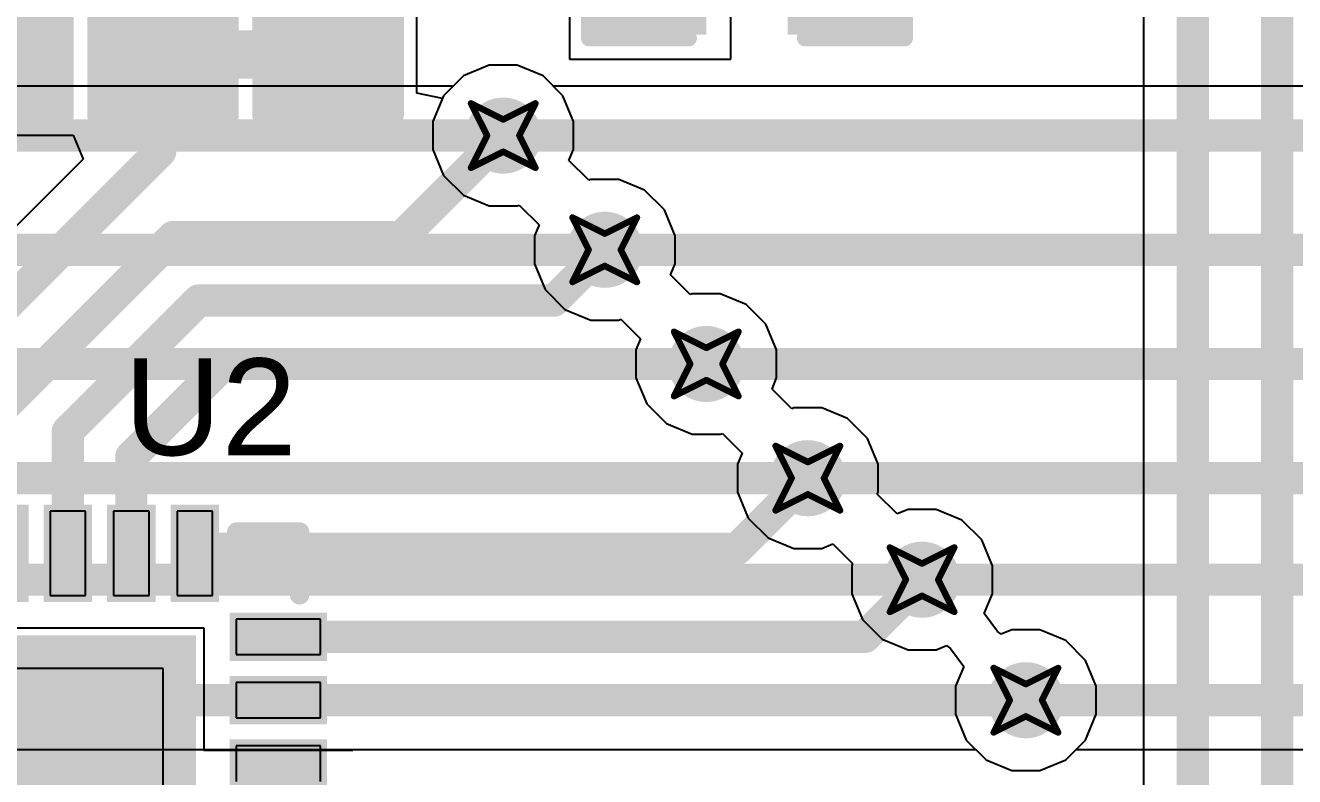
# Model space of a CAD drawing. Header units: inches. Extents: x -0.03 to 9.71, y 0.01 to 4.44.
# Drawn here: x 2.2014 to 2.5951, y 1.9153 to 2.1484 of the extents above; entities that cross this region are included whole.
import ezdxf

# ---------------------------------------------------------------- set-up
doc = ezdxf.new("R2010")
doc.units = ezdxf.units.IN
doc.header["$MEASUREMENT"] = 0
for name, color, linetype in [('Bottom Layer', 5, 'Continuous'), ('Drill Drawing', 1, 'Continuous'), ('Layer 1', 16, 'Continuous'), ('Layer 2', 76, 'Continuous'), ('Top Layer', 1, 'Continuous'), ('Top Overlay', 2, 'Continuous'), ('Top Paste', 8, 'Continuous'), ('Top Solder', 216, 'Continuous'), ('Via Holes', 16, 'Continuous')]:
    doc.layers.add(name, color=color, linetype=linetype)
doc.styles.add('Arial', font='', dxfattribs={"height": 0.2})
doc.styles.get('Arial').set_extended_font_data('Arial')

# ---------------------------------------------------------------- blocks, each defined once
blk = doc.blocks.new('40_LFCSP_WQ__6_6__5')
at = {"layer": 'Top Layer'}
for points in [[(0.08701, 0.08701), (0.08701, -0.08701), (-0.08701, -0.08701), (-0.08701, 0.08701)], [(0.12756, -0.0437), (0.12756, -0.05472), (0.10138, -0.05472), (0.10138, -0.0437)], [(0.12756, -0.06339), (0.12756, -0.07441), (0.10138, -0.07441), (0.10138, -0.06339)], [(0.12756, -0.08307), (0.12756, -0.09409), (0.10138, -0.09409), (0.10138, -0.08307)], [(0.05472, -0.10138), (0.05472, -0.12756), (0.0437, -0.12756), (0.0437, -0.10138)], [(0.07441, -0.10138), (0.07441, -0.12756), (0.06339, -0.12756), (0.06339, -0.10138)], [(0.09409, -0.10138), (0.09409, -0.12756), (0.08307, -0.12756), (0.08307, -0.10138)]]:
    blk.add_hatch(color=1, dxfattribs=at).paths.add_polyline_path(points)
at = {"layer": 'Top Solder'}
for points in [[(0.08901, 0.08901), (0.08901, -0.08901), (-0.08901, -0.08901), (-0.08901, 0.08901)], [(0.12956, -0.02202), (0.12956, -0.03704), (0.09938, -0.03704), (0.09938, -0.02202)], [(0.12956, -0.0417), (0.12956, -0.05672), (0.09938, -0.05672), (0.09938, -0.0417)], [(0.12956, -0.06139), (0.12956, -0.07641), (0.09938, -0.07641), (0.09938, -0.06139)], [(0.12956, -0.08107), (0.12956, -0.09609), (0.09938, -0.09609), (0.09938, -0.08107)], [(0.05672, -0.09938), (0.05672, -0.12956), (0.0417, -0.12956), (0.0417, -0.09938)], [(0.07641, -0.09938), (0.07641, -0.12956), (0.06139, -0.12956), (0.06139, -0.09938)], [(0.09609, -0.09938), (0.09609, -0.12956), (0.08107, -0.12956), (0.08107, -0.09938)]]:
    blk.add_hatch(color=216, dxfattribs=at).paths.add_polyline_path(points)
at = {"layer": 'Top Overlay', "const_width": 0.006}
for points in [[(0.12111, -0.10159), (0.12111, -0.12111)], [(0.10159, -0.12111), (0.12111, -0.12111)]]:
    blk.add_lwpolyline(points, dxfattribs=at)
at = {"layer": 'Top Overlay', "const_width": 0.003}
for points in [[(0.11961, -0.10159, 1), (0.12261, -0.10159, 1)], [(0.10009, -0.12111, 1), (0.10309, -0.12111, 1)], [(0.11961, -0.12111, 1), (0.12261, -0.12111, 1)], [(0.11961, -0.12111, 1), (0.12261, -0.12111, 1)]]:
    blk.add_lwpolyline(points, format="xyb", close=True, dxfattribs=at)
at = {"layer": 'Top Paste'}
for p, q in [((0.07874, -0.07874), (0.07874, 0.07874)), ((0.10138, -0.0437), (0.10138, -0.05472)), ((0.12756, -0.0437), (0.10138, -0.0437)), ((0.12756, -0.05472), (0.12756, -0.0437)), ((0.10138, -0.05472), (0.12756, -0.05472)), ((0.12756, -0.06339), (0.10138, -0.06339)), ((0.10138, -0.06339), (0.10138, -0.07441)), ((0.12756, -0.07441), (0.12756, -0.06339)), ((0.10138, -0.07441), (0.12756, -0.07441)), ((-0.07874, -0.07874), (0.07874, -0.07874)), ((0.12756, -0.08307), (0.10138, -0.08307)), ((0.10138, -0.08307), (0.10138, -0.09409)), ((0.12756, -0.09409), (0.12756, -0.08307)), ((0.10138, -0.09409), (0.12756, -0.09409)), ((0.05472, -0.10138), (0.0437, -0.10138)), ((0.05472, -0.12756), (0.05472, -0.10138)), ((0.07441, -0.10138), (0.06339, -0.10138)), ((0.06339, -0.10138), (0.06339, -0.12756)), ((0.07441, -0.12756), (0.07441, -0.10138)), ((0.08307, -0.10138), (0.08307, -0.12756)), ((0.09409, -0.10138), (0.08307, -0.10138)), ((0.09409, -0.12756), (0.09409, -0.10138)), ((0.0437, -0.12756), (0.05472, -0.12756)), ((0.06339, -0.12756), (0.07441, -0.12756)), ((0.08307, -0.12756), (0.09409, -0.12756))]:
    blk.add_line(p, q, dxfattribs=at)
blk = doc.blocks.new('C___0603_124')
at = {"layer": 'Top Layer'}
for points in [[(-0.015, 0.0175), (-0.015, -0.0175), (-0.045, -0.0175), (-0.045, 0.0175)], [(0.045, 0.0175), (0.045, -0.0175), (0.015, -0.0175), (0.015, 0.0175)]]:
    blk.add_hatch(color=1, dxfattribs=at).paths.add_polyline_path(points)
at = {"layer": 'Top Paste'}
for points in [[(-0.015, 0.0175), (-0.015, -0.0175), (-0.045, -0.0175), (-0.045, 0.0175)], [(0.045, 0.0175), (0.045, -0.0175), (0.015, -0.0175), (0.015, 0.0175)]]:
    blk.add_hatch(color=8, dxfattribs=at).paths.add_polyline_path(points)
at = {"layer": 'Top Solder'}
for points in [[(-0.01264, 0.01986), (-0.01264, -0.01986), (-0.04736, -0.01986), (-0.04736, 0.01986)], [(0.04736, 0.01986), (0.04736, -0.01986), (0.01264, -0.01986), (0.01264, 0.01986)]]:
    blk.add_hatch(color=216, dxfattribs=at).paths.add_polyline_path(points)
at = {"layer": 'Top Overlay', "const_width": 0.005}
for points in [[(-0.018, 0.021), (-0.049, 0.021)], [(-0.049, 0.021), (-0.049, -0.021)], [(0.049, 0.021), (0.018, 0.021)], [(0.049, 0.021), (0.049, -0.021)], [(-0.018, -0.021), (-0.049, -0.021)], [(0.049, -0.021), (0.018, -0.021)]]:
    blk.add_lwpolyline(points, dxfattribs=at)
at = {"layer": 'Top Overlay', "const_width": 0.0025}
for points in [[(-0.05025, 0.021, 1), (-0.04775, 0.021, 1)], [(-0.05025, 0.021, 1), (-0.04775, 0.021, 1)], [(-0.01925, 0.021, 1), (-0.01675, 0.021, 1)], [(0.01675, 0.021, 1), (0.01925, 0.021, 1)], [(0.04775, 0.021, 1), (0.05025, 0.021, 1)], [(0.04775, 0.021, 1), (0.05025, 0.021, 1)], [(-0.05025, -0.021, 1), (-0.04775, -0.021, 1)], [(-0.05025, -0.021, 1), (-0.04775, -0.021, 1)], [(-0.01925, -0.021, 1), (-0.01675, -0.021, 1)], [(0.01675, -0.021, 1), (0.01925, -0.021, 1)], [(0.04775, -0.021, 1), (0.05025, -0.021, 1)], [(0.04775, -0.021, 1), (0.05025, -0.021, 1)]]:
    blk.add_lwpolyline(points, format="xyb", close=True, dxfattribs=at)
blk = doc.blocks.new('C___0603_148')
at = {"layer": 'Top Layer'}
for points in [[(-0.015, 0.0175), (-0.015, -0.0175), (-0.045, -0.0175), (-0.045, 0.0175)], [(0.045, 0.0175), (0.045, -0.0175), (0.015, -0.0175), (0.015, 0.0175)]]:
    blk.add_hatch(color=1, dxfattribs=at).paths.add_polyline_path(points)
at = {"layer": 'Top Paste'}
for points in [[(-0.015, 0.0175), (-0.015, -0.0175), (-0.045, -0.0175), (-0.045, 0.0175)], [(0.045, 0.0175), (0.045, -0.0175), (0.015, -0.0175), (0.015, 0.0175)]]:
    blk.add_hatch(color=8, dxfattribs=at).paths.add_polyline_path(points)
at = {"layer": 'Top Solder'}
for points in [[(-0.01264, 0.01986), (-0.01264, -0.01986), (-0.04736, -0.01986), (-0.04736, 0.01986)], [(0.04736, 0.01986), (0.04736, -0.01986), (0.01264, -0.01986), (0.01264, 0.01986)]]:
    blk.add_hatch(color=216, dxfattribs=at).paths.add_polyline_path(points)
at = {"layer": 'Top Overlay', "const_width": 0.005}
for points in [[(-0.018, 0.021), (-0.049, 0.021)], [(-0.049, -0.021), (-0.049, 0.021)], [(0.049, 0.021), (0.018, 0.021)], [(0.049, -0.021), (0.049, 0.021)], [(-0.018, -0.021), (-0.049, -0.021)], [(0.049, -0.021), (0.018, -0.021)]]:
    blk.add_lwpolyline(points, dxfattribs=at)
at = {"layer": 'Top Overlay', "const_width": 0.0025}
for points in [[(-0.05025, 0.021, 1), (-0.04775, 0.021, 1)], [(-0.05025, 0.021, 1), (-0.04775, 0.021, 1)], [(-0.01925, 0.021, 1), (-0.01675, 0.021, 1)], [(0.01675, 0.021, 1), (0.01925, 0.021, 1)], [(0.04775, 0.021, 1), (0.05025, 0.021, 1)], [(0.04775, 0.021, 1), (0.05025, 0.021, 1)], [(-0.05025, -0.021, 1), (-0.04775, -0.021, 1)], [(-0.05025, -0.021, 1), (-0.04775, -0.021, 1)], [(-0.01925, -0.021, 1), (-0.01675, -0.021, 1)], [(0.01675, -0.021, 1), (0.01925, -0.021, 1)], [(0.04775, -0.021, 1), (0.05025, -0.021, 1)], [(0.04775, -0.021, 1), (0.05025, -0.021, 1)]]:
    blk.add_lwpolyline(points, format="xyb", close=True, dxfattribs=at)
blk = doc.blocks.new('C___0603_152')
at = {"layer": 'Top Layer'}
for points in [[(-0.015, 0.0175), (-0.015, -0.0175), (-0.045, -0.0175), (-0.045, 0.0175)], [(0.045, 0.0175), (0.045, -0.0175), (0.015, -0.0175), (0.015, 0.0175)]]:
    blk.add_hatch(color=1, dxfattribs=at).paths.add_polyline_path(points)
at = {"layer": 'Top Paste'}
for points in [[(-0.015, 0.0175), (-0.015, -0.0175), (-0.045, -0.0175), (-0.045, 0.0175)], [(0.045, 0.0175), (0.045, -0.0175), (0.015, -0.0175), (0.015, 0.0175)]]:
    blk.add_hatch(color=8, dxfattribs=at).paths.add_polyline_path(points)
at = {"layer": 'Top Solder'}
for points in [[(-0.01264, 0.01986), (-0.01264, -0.01986), (-0.04736, -0.01986), (-0.04736, 0.01986)], [(0.04736, 0.01986), (0.04736, -0.01986), (0.01264, -0.01986), (0.01264, 0.01986)]]:
    blk.add_hatch(color=216, dxfattribs=at).paths.add_polyline_path(points)
at = {"layer": 'Top Overlay', "const_width": 0.005}
for points in [[(-0.018, 0.021), (-0.049, 0.021)], [(-0.049, -0.021), (-0.049, 0.021)], [(0.049, 0.021), (0.018, 0.021)], [(0.049, -0.021), (0.049, 0.021)], [(-0.018, -0.021), (-0.049, -0.021)], [(0.049, -0.021), (0.018, -0.021)]]:
    blk.add_lwpolyline(points, dxfattribs=at)
at = {"layer": 'Top Overlay', "const_width": 0.0025}
for points in [[(-0.05025, 0.021, 1), (-0.04775, 0.021, 1)], [(-0.05025, 0.021, 1), (-0.04775, 0.021, 1)], [(-0.01925, 0.021, 1), (-0.01675, 0.021, 1)], [(0.01675, 0.021, 1), (0.01925, 0.021, 1)], [(0.04775, 0.021, 1), (0.05025, 0.021, 1)], [(0.04775, 0.021, 1), (0.05025, 0.021, 1)], [(-0.05025, -0.021, 1), (-0.04775, -0.021, 1)], [(-0.05025, -0.021, 1), (-0.04775, -0.021, 1)], [(-0.01925, -0.021, 1), (-0.01675, -0.021, 1)], [(0.01675, -0.021, 1), (0.01925, -0.021, 1)], [(0.04775, -0.021, 1), (0.05025, -0.021, 1)], [(0.04775, -0.021, 1), (0.05025, -0.021, 1)]]:
    blk.add_lwpolyline(points, format="xyb", close=True, dxfattribs=at)
blk = doc.blocks.new('C___0603_153')
at = {"layer": 'Top Layer'}
for points in [[(-0.015, 0.0175), (-0.015, -0.0175), (-0.045, -0.0175), (-0.045, 0.0175)], [(0.045, 0.0175), (0.045, -0.0175), (0.015, -0.0175), (0.015, 0.0175)]]:
    blk.add_hatch(color=1, dxfattribs=at).paths.add_polyline_path(points)
at = {"layer": 'Top Paste'}
for points in [[(-0.015, 0.0175), (-0.015, -0.0175), (-0.045, -0.0175), (-0.045, 0.0175)], [(0.045, 0.0175), (0.045, -0.0175), (0.015, -0.0175), (0.015, 0.0175)]]:
    blk.add_hatch(color=8, dxfattribs=at).paths.add_polyline_path(points)
at = {"layer": 'Top Solder'}
for points in [[(-0.01264, 0.01986), (-0.01264, -0.01986), (-0.04736, -0.01986), (-0.04736, 0.01986)], [(0.04736, 0.01986), (0.04736, -0.01986), (0.01264, -0.01986), (0.01264, 0.01986)]]:
    blk.add_hatch(color=216, dxfattribs=at).paths.add_polyline_path(points)
at = {"layer": 'Top Overlay', "const_width": 0.005}
for points in [[(-0.018, 0.021), (-0.049, 0.021)], [(-0.049, -0.021), (-0.049, 0.021)], [(0.049, 0.021), (0.018, 0.021)], [(0.049, -0.021), (0.049, 0.021)], [(-0.018, -0.021), (-0.049, -0.021)], [(0.049, -0.021), (0.018, -0.021)]]:
    blk.add_lwpolyline(points, dxfattribs=at)
at = {"layer": 'Top Overlay', "const_width": 0.0025}
for points in [[(-0.05025, 0.021, 1), (-0.04775, 0.021, 1)], [(-0.05025, 0.021, 1), (-0.04775, 0.021, 1)], [(-0.01925, 0.021, 1), (-0.01675, 0.021, 1)], [(0.01675, 0.021, 1), (0.01925, 0.021, 1)], [(0.04775, 0.021, 1), (0.05025, 0.021, 1)], [(0.04775, 0.021, 1), (0.05025, 0.021, 1)], [(-0.05025, -0.021, 1), (-0.04775, -0.021, 1)], [(-0.05025, -0.021, 1), (-0.04775, -0.021, 1)], [(-0.01925, -0.021, 1), (-0.01675, -0.021, 1)], [(0.01675, -0.021, 1), (0.01925, -0.021, 1)], [(0.04775, -0.021, 1), (0.05025, -0.021, 1)], [(0.04775, -0.021, 1), (0.05025, -0.021, 1)]]:
    blk.add_lwpolyline(points, format="xyb", close=True, dxfattribs=at)

msp = doc.modelspace()

# ---------------------------------------------------------------- hatches: boundary and pattern name
at = {"layer": 'Bottom Layer'}
h = msp.add_hatch(color=5, dxfattribs=at)
edge = h.paths.add_edge_path()
edge.add_arc((2.34961, 2.11417), 0.01181, 0, 360)
h = msp.add_hatch(color=5, dxfattribs=at)
edge = h.paths.add_edge_path()
edge.add_arc((2.3811, 2.07874), 0.01181, 0, 360)
h = msp.add_hatch(color=5, dxfattribs=at)
edge = h.paths.add_edge_path()
edge.add_arc((2.4126, 2.04331), 0.01181, 0, 360)
h = msp.add_hatch(color=5, dxfattribs=at)
edge = h.paths.add_edge_path()
edge.add_arc((2.44409, 2.00787), 0.01181, 0, 360)
h = msp.add_hatch(color=5, dxfattribs=at)
edge = h.paths.add_edge_path()
edge.add_arc((2.47953, 1.97638), 0.01181, 0, 360)
h = msp.add_hatch(color=5, dxfattribs=at)
edge = h.paths.add_edge_path()
edge.add_arc((2.51174, 1.93898), 0.01181, 0, 360)
at = {"layer": 'Layer 1'}
h = msp.add_hatch(color=16, dxfattribs=at)
edge = h.paths.add_edge_path()
edge.add_arc((2.34961, 2.11417), 0.01181, 0, 360)
h = msp.add_hatch(color=16, dxfattribs=at)
edge = h.paths.add_edge_path()
edge.add_arc((2.3811, 2.07874), 0.01181, 0, 360)
h = msp.add_hatch(color=16, dxfattribs=at)
edge = h.paths.add_edge_path()
edge.add_arc((2.4126, 2.04331), 0.01181, 0, 360)
h = msp.add_hatch(color=16, dxfattribs=at)
edge = h.paths.add_edge_path()
edge.add_arc((2.44409, 2.00787), 0.01181, 0, 360)
h = msp.add_hatch(color=16, dxfattribs=at)
edge = h.paths.add_edge_path()
edge.add_arc((2.47953, 1.97638), 0.01181, 0, 360)
h = msp.add_hatch(color=16, dxfattribs=at)
edge = h.paths.add_edge_path()
edge.add_arc((2.51174, 1.93898), 0.01181, 0, 360)
at = {"layer": 'Layer 2'}
h = msp.add_hatch(color=76, dxfattribs=at)
edge = h.paths.add_edge_path()
edge.add_arc((2.34961, 2.11417), 0.01181, 0, 360)
h = msp.add_hatch(color=76, dxfattribs=at)
edge = h.paths.add_edge_path()
edge.add_arc((2.3811, 2.07874), 0.01181, 0, 360)
h = msp.add_hatch(color=76, dxfattribs=at)
edge = h.paths.add_edge_path()
edge.add_arc((2.4126, 2.04331), 0.01181, 0, 360)
h = msp.add_hatch(color=76, dxfattribs=at)
edge = h.paths.add_edge_path()
edge.add_arc((2.44409, 2.00787), 0.01181, 0, 360)
h = msp.add_hatch(color=76, dxfattribs=at)
edge = h.paths.add_edge_path()
edge.add_arc((2.47953, 1.97638), 0.01181, 0, 360)
h = msp.add_hatch(color=76, dxfattribs=at)
edge = h.paths.add_edge_path()
edge.add_arc((2.51174, 1.93898), 0.01181, 0, 360)
at = {"layer": 'Top Layer'}
h = msp.add_hatch(color=1, dxfattribs=at)
edge = h.paths.add_edge_path()
edge.add_arc((2.34961, 2.11417), 0.01181, 0, 360)
h = msp.add_hatch(color=1, dxfattribs=at)
edge = h.paths.add_edge_path()
edge.add_arc((2.3811, 2.07874), 0.01181, 0, 360)
h = msp.add_hatch(color=1, dxfattribs=at)
edge = h.paths.add_edge_path()
edge.add_arc((2.4126, 2.04331), 0.01181, 0, 360)
h = msp.add_hatch(color=1, dxfattribs=at)
edge = h.paths.add_edge_path()
edge.add_arc((2.44409, 2.00787), 0.01181, 0, 360)
h = msp.add_hatch(color=1, dxfattribs=at)
edge = h.paths.add_edge_path()
edge.add_arc((2.47953, 1.97638), 0.01181, 0, 360)
h = msp.add_hatch(color=1, dxfattribs=at)
edge = h.paths.add_edge_path()
edge.add_arc((2.51174, 1.93898), 0.01181, 0, 360)
at = {"layer": 'Via Holes'}
h = msp.add_hatch(color=7, dxfattribs=at)
edge = h.paths.add_edge_path()
edge.add_arc((2.34961, 2.11417), 0.00591, 0, 360)
h = msp.add_hatch(color=7, dxfattribs=at)
edge = h.paths.add_edge_path()
edge.add_arc((2.3811, 2.07874), 0.00591, 0, 360)
h = msp.add_hatch(color=7, dxfattribs=at)
edge = h.paths.add_edge_path()
edge.add_arc((2.4126, 2.04331), 0.00591, 0, 360)
h = msp.add_hatch(color=7, dxfattribs=at)
edge = h.paths.add_edge_path()
edge.add_arc((2.44409, 2.00787), 0.00591, 0, 360)
h = msp.add_hatch(color=7, dxfattribs=at)
edge = h.paths.add_edge_path()
edge.add_arc((2.47953, 1.97638), 0.00591, 0, 360)
h = msp.add_hatch(color=7, dxfattribs=at)
edge = h.paths.add_edge_path()
edge.add_arc((2.51174, 1.93898), 0.00591, 0, 360)

# ---------------------------------------------------------------- linework, layer by layer
at = {"layer": 'Bottom Layer'}
for p, q in [((2.34527, 2.13598), (2.33725, 2.13266)), ((2.35394, 2.13598), (2.34527, 2.13598)), ((2.36196, 2.13266), (2.35394, 2.13598)), ((2.33725, 2.13266), (2.33405, 2.12947)), ((2.36516, 2.12947), (2.36196, 2.13266)), ((2.33405, 2.12947), (1.42894, 2.12947)), ((3.53405, 2.12947), (2.36516, 2.12947)), ((1.59035, 1.92368), (2.49619, 1.92368)), ((2.49619, 1.92368), (2.49938, 1.92049)), ((2.52409, 1.92049), (2.52729, 1.92368)), ((2.52729, 1.92368), (3.69547, 1.92368)), ((2.49938, 1.92049), (2.5074, 1.91717)), ((2.51608, 1.91717), (2.52409, 1.92049)), ((2.5074, 1.91717), (2.51608, 1.91717))]:
    msp.add_line(p, q, dxfattribs=at)
at = {"layer": 'Bottom Layer', "const_width": 0.01}
for points in [[(1.41339, 2.11417), (2.34961, 2.11417)], [(2.34961, 2.11417), (3.54961, 2.11417)], [(1.44488, 2.07874), (2.3811, 2.07874)], [(2.3811, 2.07874), (3.5811, 2.07874)], [(1.47638, 2.04331), (2.4126, 2.04331)], [(2.4126, 2.04331), (3.6126, 2.04331)], [(1.50787, 2.00787), (2.44409, 2.00787)], [(2.44409, 2.00787), (3.64409, 2.00787)], [(1.54331, 1.97638), (2.47953, 1.97638)], [(2.47953, 1.97638), (3.67953, 1.97638)], [(1.5748, 1.93898), (3.71102, 1.93898)]]:
    msp.add_lwpolyline(points, dxfattribs=at)
at = {"layer": 'Bottom Layer', "const_width": 0.005}
for points in [[(2.34711, 2.11417, 1), (2.35211, 2.11417, 1)], [(2.34711, 2.11417, 1), (2.35211, 2.11417, 1)], [(2.3786, 2.07874, 1), (2.3836, 2.07874, 1)], [(2.3786, 2.07874, 1), (2.3836, 2.07874, 1)], [(2.4101, 2.04331, 1), (2.4151, 2.04331, 1)], [(2.4101, 2.04331, 1), (2.4151, 2.04331, 1)], [(2.44159, 2.00787, 1), (2.44659, 2.00787, 1)], [(2.44159, 2.00787, 1), (2.44659, 2.00787, 1)], [(2.47703, 1.97638, 1), (2.48203, 1.97638, 1)], [(2.47703, 1.97638, 1), (2.48203, 1.97638, 1)]]:
    msp.add_lwpolyline(points, format="xyb", close=True, dxfattribs=at)
at = {"layer": 'Drill Drawing', "const_width": 0.002}
for points in [[(2.33961, 2.12417), (2.34961, 2.11917)], [(2.33961, 2.12417), (2.34461, 2.11417)], [(2.34961, 2.11917), (2.35961, 2.12417)], [(2.35461, 2.11417), (2.35961, 2.12417)], [(2.33961, 2.10417), (2.34461, 2.11417)], [(2.35461, 2.11417), (2.35961, 2.10417)], [(2.33961, 2.10417), (2.34961, 2.10917)], [(2.34961, 2.10917), (2.35961, 2.10417)], [(2.3711, 2.08874), (2.3811, 2.08374)], [(2.3711, 2.08874), (2.3761, 2.07874)], [(2.3811, 2.08374), (2.3911, 2.08874)], [(2.3861, 2.07874), (2.3911, 2.08874)], [(2.3711, 2.06874), (2.3761, 2.07874)], [(2.3861, 2.07874), (2.3911, 2.06874)], [(2.3711, 2.06874), (2.3811, 2.07374)], [(2.3811, 2.07374), (2.3911, 2.06874)], [(2.4026, 2.05331), (2.4126, 2.04831)], [(2.4026, 2.05331), (2.4076, 2.04331)], [(2.4126, 2.04831), (2.4226, 2.05331)], [(2.4176, 2.04331), (2.4226, 2.05331)], [(2.4026, 2.03331), (2.4076, 2.04331)], [(2.4176, 2.04331), (2.4226, 2.03331)], [(2.4026, 2.03331), (2.4126, 2.03831)], [(2.4126, 2.03831), (2.4226, 2.03331)], [(2.43409, 2.01787), (2.44409, 2.01287)], [(2.43409, 2.01787), (2.43909, 2.00787)], [(2.44409, 2.01287), (2.45409, 2.01787)], [(2.44909, 2.00787), (2.45409, 2.01787)], [(2.43409, 1.99787), (2.43909, 2.00787)], [(2.44909, 2.00787), (2.45409, 1.99787)], [(2.43409, 1.99787), (2.44409, 2.00287)], [(2.44409, 2.00287), (2.45409, 1.99787)], [(2.46953, 1.98638), (2.47953, 1.98138)], [(2.46953, 1.98638), (2.47453, 1.97638)], [(2.47953, 1.98138), (2.48953, 1.98638)], [(2.48453, 1.97638), (2.48953, 1.98638)], [(2.46953, 1.96638), (2.47453, 1.97638)], [(2.48453, 1.97638), (2.48953, 1.96638)], [(2.46953, 1.96638), (2.47953, 1.97138)], [(2.47953, 1.97138), (2.48953, 1.96638)], [(2.50174, 1.94898), (2.51174, 1.94398)], [(2.50174, 1.94898), (2.50674, 1.93898)], [(2.51174, 1.94398), (2.52174, 1.94898)], [(2.51674, 1.93898), (2.52174, 1.94898)], [(2.50174, 1.92898), (2.50674, 1.93898)], [(2.51674, 1.93898), (2.52174, 1.92898)], [(2.50174, 1.92898), (2.51174, 1.93398)], [(2.51174, 1.93398), (2.52174, 1.92898)]]:
    msp.add_lwpolyline(points, dxfattribs=at)
at = {"layer": 'Drill Drawing', "const_width": 0.001}
for points in [[(2.33911, 2.12417, 1), (2.34011, 2.12417, 1)], [(2.33911, 2.12417, 1), (2.34011, 2.12417, 1)], [(2.35911, 2.12417, 1), (2.36011, 2.12417, 1)], [(2.35911, 2.12417, 1), (2.36011, 2.12417, 1)], [(2.34911, 2.11917, 1), (2.35011, 2.11917, 1)], [(2.34911, 2.11917, 1), (2.35011, 2.11917, 1)], [(2.34411, 2.11417, 1), (2.34511, 2.11417, 1)], [(2.34411, 2.11417, 1), (2.34511, 2.11417, 1)], [(2.35411, 2.11417, 1), (2.35511, 2.11417, 1)], [(2.35411, 2.11417, 1), (2.35511, 2.11417, 1)], [(2.34911, 2.10917, 1), (2.35011, 2.10917, 1)], [(2.34911, 2.10917, 1), (2.35011, 2.10917, 1)], [(2.33911, 2.10417, 1), (2.34011, 2.10417, 1)], [(2.33911, 2.10417, 1), (2.34011, 2.10417, 1)], [(2.35911, 2.10417, 1), (2.36011, 2.10417, 1)], [(2.35911, 2.10417, 1), (2.36011, 2.10417, 1)], [(2.3706, 2.08874, 1), (2.3716, 2.08874, 1)], [(2.3706, 2.08874, 1), (2.3716, 2.08874, 1)], [(2.3906, 2.08874, 1), (2.3916, 2.08874, 1)], [(2.3906, 2.08874, 1), (2.3916, 2.08874, 1)], [(2.3806, 2.08374, 1), (2.3816, 2.08374, 1)], [(2.3806, 2.08374, 1), (2.3816, 2.08374, 1)], [(2.3756, 2.07874, 1), (2.3766, 2.07874, 1)], [(2.3756, 2.07874, 1), (2.3766, 2.07874, 1)], [(2.3856, 2.07874, 1), (2.3866, 2.07874, 1)], [(2.3856, 2.07874, 1), (2.3866, 2.07874, 1)], [(2.3806, 2.07374, 1), (2.3816, 2.07374, 1)], [(2.3806, 2.07374, 1), (2.3816, 2.07374, 1)], [(2.3706, 2.06874, 1), (2.3716, 2.06874, 1)], [(2.3706, 2.06874, 1), (2.3716, 2.06874, 1)], [(2.3906, 2.06874, 1), (2.3916, 2.06874, 1)], [(2.3906, 2.06874, 1), (2.3916, 2.06874, 1)], [(2.4021, 2.05331, 1), (2.4031, 2.05331, 1)], [(2.4021, 2.05331, 1), (2.4031, 2.05331, 1)], [(2.4221, 2.05331, 1), (2.4231, 2.05331, 1)], [(2.4221, 2.05331, 1), (2.4231, 2.05331, 1)], [(2.4121, 2.04831, 1), (2.4131, 2.04831, 1)], [(2.4121, 2.04831, 1), (2.4131, 2.04831, 1)], [(2.4071, 2.04331, 1), (2.4081, 2.04331, 1)], [(2.4071, 2.04331, 1), (2.4081, 2.04331, 1)], [(2.4171, 2.04331, 1), (2.4181, 2.04331, 1)], [(2.4171, 2.04331, 1), (2.4181, 2.04331, 1)], [(2.4121, 2.03831, 1), (2.4131, 2.03831, 1)], [(2.4121, 2.03831, 1), (2.4131, 2.03831, 1)], [(2.4021, 2.03331, 1), (2.4031, 2.03331, 1)], [(2.4021, 2.03331, 1), (2.4031, 2.03331, 1)], [(2.4221, 2.03331, 1), (2.4231, 2.03331, 1)], [(2.4221, 2.03331, 1), (2.4231, 2.03331, 1)], [(2.43359, 2.01787, 1), (2.43459, 2.01787, 1)], [(2.43359, 2.01787, 1), (2.43459, 2.01787, 1)], [(2.45359, 2.01787, 1), (2.45459, 2.01787, 1)], [(2.45359, 2.01787, 1), (2.45459, 2.01787, 1)], [(2.44359, 2.01287, 1), (2.44459, 2.01287, 1)], [(2.44359, 2.01287, 1), (2.44459, 2.01287, 1)], [(2.43859, 2.00787, 1), (2.43959, 2.00787, 1)], [(2.43859, 2.00787, 1), (2.43959, 2.00787, 1)], [(2.44859, 2.00787, 1), (2.44959, 2.00787, 1)], [(2.44859, 2.00787, 1), (2.44959, 2.00787, 1)], [(2.44359, 2.00287, 1), (2.44459, 2.00287, 1)], [(2.44359, 2.00287, 1), (2.44459, 2.00287, 1)], [(2.43359, 1.99787, 1), (2.43459, 1.99787, 1)], [(2.43359, 1.99787, 1), (2.43459, 1.99787, 1)], [(2.45359, 1.99787, 1), (2.45459, 1.99787, 1)], [(2.45359, 1.99787, 1), (2.45459, 1.99787, 1)], [(2.46903, 1.98638, 1), (2.47003, 1.98638, 1)], [(2.46903, 1.98638, 1), (2.47003, 1.98638, 1)], [(2.48903, 1.98638, 1), (2.49003, 1.98638, 1)], [(2.48903, 1.98638, 1), (2.49003, 1.98638, 1)], [(2.47903, 1.98138, 1), (2.48003, 1.98138, 1)], [(2.47903, 1.98138, 1), (2.48003, 1.98138, 1)], [(2.47403, 1.97638, 1), (2.47503, 1.97638, 1)], [(2.47403, 1.97638, 1), (2.47503, 1.97638, 1)], [(2.48403, 1.97638, 1), (2.48503, 1.97638, 1)], [(2.48403, 1.97638, 1), (2.48503, 1.97638, 1)], [(2.47903, 1.97138, 1), (2.48003, 1.97138, 1)], [(2.47903, 1.97138, 1), (2.48003, 1.97138, 1)], [(2.46903, 1.96638, 1), (2.47003, 1.96638, 1)], [(2.46903, 1.96638, 1), (2.47003, 1.96638, 1)], [(2.48903, 1.96638, 1), (2.49003, 1.96638, 1)], [(2.48903, 1.96638, 1), (2.49003, 1.96638, 1)], [(2.50124, 1.94898, 1), (2.50224, 1.94898, 1)], [(2.50124, 1.94898, 1), (2.50224, 1.94898, 1)], [(2.52124, 1.94898, 1), (2.52224, 1.94898, 1)], [(2.52124, 1.94898, 1), (2.52224, 1.94898, 1)], [(2.51124, 1.94398, 1), (2.51224, 1.94398, 1)], [(2.51124, 1.94398, 1), (2.51224, 1.94398, 1)], [(2.50624, 1.93898, 1), (2.50724, 1.93898, 1)], [(2.50624, 1.93898, 1), (2.50724, 1.93898, 1)], [(2.51624, 1.93898, 1), (2.51724, 1.93898, 1)], [(2.51624, 1.93898, 1), (2.51724, 1.93898, 1)], [(2.51124, 1.93398, 1), (2.51224, 1.93398, 1)], [(2.51124, 1.93398, 1), (2.51224, 1.93398, 1)], [(2.50124, 1.92898, 1), (2.50224, 1.92898, 1)], [(2.50124, 1.92898, 1), (2.50224, 1.92898, 1)], [(2.52124, 1.92898, 1), (2.52224, 1.92898, 1)], [(2.52124, 1.92898, 1), (2.52224, 1.92898, 1)]]:
    msp.add_lwpolyline(points, format="xyb", close=True, dxfattribs=at)
at = {"layer": 'Layer 1'}
for p, q in [((2.5482, 2.28432), (2.5482, 1.75785)), ((2.34527, 2.13598), (2.33725, 2.13266)), ((2.35394, 2.13598), (2.34527, 2.13598)), ((2.36196, 2.13266), (2.35394, 2.13598)), ((2.33725, 2.13266), (2.33112, 2.12653)), ((2.3681, 2.12653), (2.36196, 2.13266)), ((2.33112, 2.12653), (2.3278, 2.11851)), ((2.37142, 2.11851), (2.3681, 2.12653)), ((2.3278, 2.11851), (2.3278, 2.10984)), ((2.37142, 2.10984), (2.37142, 2.11851)), ((2.3278, 2.10984), (2.33112, 2.10182)), ((2.37, 2.10641), (2.37142, 2.10984)), ((2.37612, 2.10029), (2.37, 2.10641)), ((2.33112, 2.10182), (2.33725, 2.09568)), ((2.37676, 2.10055), (2.37612, 2.10029)), ((2.38544, 2.10055), (2.37676, 2.10055)), ((2.39346, 2.09723), (2.38544, 2.10055)), ((2.33725, 2.09568), (2.34527, 2.09236)), ((2.39959, 2.0911), (2.39346, 2.09723)), ((2.34527, 2.09236), (2.35394, 2.09236)), ((2.35394, 2.09236), (2.35459, 2.09263)), ((2.35459, 2.09263), (2.36071, 2.08651)), ((2.40291, 2.08308), (2.39959, 2.0911)), ((2.36071, 2.08651), (2.35929, 2.08308)), ((2.35929, 2.08308), (2.35929, 2.0744)), ((2.40291, 2.0744), (2.40291, 2.08308)), ((2.35929, 2.0744), (2.36261, 2.06639)), ((2.40149, 2.07098), (2.40291, 2.0744)), ((2.40762, 2.06485), (2.40149, 2.07098)), ((2.36261, 2.06639), (2.36875, 2.06025)), ((2.40826, 2.06512), (2.40762, 2.06485)), ((2.41694, 2.06512), (2.40826, 2.06512)), ((2.42495, 2.0618), (2.41694, 2.06512)), ((2.36875, 2.06025), (2.37676, 2.05693)), ((2.43109, 2.05566), (2.42495, 2.0618)), ((2.37676, 2.05693), (2.38544, 2.05693)), ((2.38544, 2.05693), (2.38608, 2.0572)), ((2.38608, 2.0572), (2.39221, 2.05107)), ((2.43441, 2.04765), (2.43109, 2.05566)), ((2.39221, 2.05107), (2.39079, 2.04765)), ((2.39079, 2.04765), (2.39079, 2.03897)), ((2.43441, 2.03897), (2.43441, 2.04765)), ((2.39079, 2.03897), (2.39411, 2.03095)), ((2.43299, 2.03554), (2.43441, 2.03897)), ((2.43911, 2.02942), (2.43299, 2.03554)), ((2.39411, 2.03095), (2.40024, 2.02482)), ((2.43976, 2.02969), (2.43911, 2.02942)), ((2.44843, 2.02969), (2.43976, 2.02969)), ((2.45645, 2.02637), (2.44843, 2.02969)), ((2.40024, 2.02482), (2.40826, 2.0215)), ((2.46259, 2.02023), (2.45645, 2.02637)), ((2.40826, 2.0215), (2.41694, 2.0215)), ((2.41694, 2.0215), (2.41758, 2.02176)), ((2.41758, 2.02176), (2.4237, 2.01564)), ((2.46591, 2.01221), (2.46259, 2.02023)), ((2.4237, 2.01564), (2.42228, 2.01221)), ((2.42228, 2.01221), (2.42228, 2.00354)), ((2.46591, 2.00354), (2.46591, 2.01221)), ((2.42228, 2.00354), (2.4256, 1.99552)), ((2.46564, 2.00289), (2.46591, 2.00354)), ((2.47176, 1.99677), (2.46564, 2.00289)), ((2.47519, 1.99819), (2.47176, 1.99677)), ((2.48387, 1.99819), (2.47519, 1.99819)), ((2.49188, 1.99487), (2.48387, 1.99819)), ((2.4256, 1.99552), (2.43174, 1.98938)), ((2.49802, 1.98873), (2.49188, 1.99487)), ((2.43174, 1.98938), (2.43976, 1.98606)), ((2.50134, 1.98072), (2.49802, 1.98873)), ((2.43976, 1.98606), (2.44843, 1.98606)), ((2.44843, 1.98606), (2.45186, 1.98748)), ((2.45186, 1.98748), (2.45798, 1.98136)), ((2.45798, 1.98136), (2.45772, 1.98072)), ((2.45772, 1.98072), (2.45772, 1.97204)), ((2.50134, 1.97204), (2.50134, 1.98072)), ((2.45772, 1.97204), (2.46104, 1.96402)), ((2.49879, 1.96588), (2.50134, 1.97204)), ((2.5029, 1.96035), (2.49879, 1.96588)), ((2.46104, 1.96402), (2.46717, 1.95789)), ((2.5074, 1.96079), (2.50411, 1.95943)), ((2.51608, 1.96079), (2.5074, 1.96079)), ((2.52409, 1.95747), (2.51608, 1.96079)), ((2.46717, 1.95789), (2.47519, 1.95457)), ((2.50411, 1.95943), (2.5029, 1.96035)), ((2.53023, 1.95133), (2.52409, 1.95747)), ((2.47519, 1.95457), (2.48387, 1.95457)), ((2.48387, 1.95457), (2.48715, 1.95593)), ((2.48715, 1.95593), (2.48837, 1.95501)), ((2.48837, 1.95501), (2.49248, 1.94948)), ((2.49248, 1.94948), (2.48993, 1.94332)), ((2.53355, 1.94332), (2.53023, 1.95133)), ((2.48993, 1.94332), (2.48993, 1.93464)), ((2.53355, 1.93464), (2.53355, 1.94332)), ((2.48993, 1.93464), (2.49325, 1.92662)), ((2.53023, 1.92662), (2.53355, 1.93464)), ((2.49325, 1.92662), (2.49938, 1.92049)), ((2.52409, 1.92049), (2.53023, 1.92662)), ((2.49938, 1.92049), (2.5074, 1.91717)), ((2.51608, 1.91717), (2.52409, 1.92049)), ((2.5074, 1.91717), (2.51608, 1.91717))]:
    msp.add_line(p, q, dxfattribs=at)
at = {"layer": 'Layer 1', "const_width": 0.01}
for points in [[(2.58969, 1.73536), (2.58969, 2.30273)], [(2.56349, 1.75151), (2.56349, 2.29066)]]:
    msp.add_lwpolyline(points, dxfattribs=at)
at = {"layer": 'Layer 2'}
for p, q in [((2.34527, 2.13598), (2.33725, 2.13266)), ((2.35394, 2.13598), (2.34527, 2.13598)), ((2.36196, 2.13266), (2.35394, 2.13598)), ((2.33725, 2.13266), (2.33112, 2.12653)), ((2.3681, 2.12653), (2.36196, 2.13266)), ((2.33112, 2.12653), (2.3278, 2.11851)), ((2.37142, 2.11851), (2.3681, 2.12653)), ((2.3278, 2.11851), (2.3278, 2.10984)), ((2.37142, 2.10984), (2.37142, 2.11851)), ((2.3278, 2.10984), (2.33112, 2.10182)), ((2.37, 2.10641), (2.37142, 2.10984)), ((2.37612, 2.10029), (2.37, 2.10641)), ((2.33112, 2.10182), (2.33725, 2.09568)), ((2.37676, 2.10055), (2.37612, 2.10029)), ((2.38544, 2.10055), (2.37676, 2.10055)), ((2.39346, 2.09723), (2.38544, 2.10055)), ((2.33725, 2.09568), (2.34527, 2.09236)), ((2.39959, 2.0911), (2.39346, 2.09723)), ((2.34527, 2.09236), (2.35394, 2.09236)), ((2.35394, 2.09236), (2.35459, 2.09263)), ((2.35459, 2.09263), (2.36071, 2.08651)), ((2.40291, 2.08308), (2.39959, 2.0911)), ((2.36071, 2.08651), (2.35929, 2.08308)), ((2.35929, 2.08308), (2.35929, 2.0744)), ((2.40291, 2.0744), (2.40291, 2.08308)), ((2.35929, 2.0744), (2.36261, 2.06639)), ((2.40149, 2.07098), (2.40291, 2.0744)), ((2.40762, 2.06485), (2.40149, 2.07098)), ((2.36261, 2.06639), (2.36875, 2.06025)), ((2.40826, 2.06512), (2.40762, 2.06485)), ((2.41694, 2.06512), (2.40826, 2.06512)), ((2.42495, 2.0618), (2.41694, 2.06512)), ((2.36875, 2.06025), (2.37676, 2.05693)), ((2.43109, 2.05566), (2.42495, 2.0618)), ((2.37676, 2.05693), (2.38544, 2.05693)), ((2.38544, 2.05693), (2.38608, 2.0572)), ((2.38608, 2.0572), (2.39221, 2.05107)), ((2.43441, 2.04765), (2.43109, 2.05566)), ((2.39221, 2.05107), (2.39079, 2.04765)), ((2.39079, 2.04765), (2.39079, 2.03897)), ((2.43441, 2.03897), (2.43441, 2.04765)), ((2.39079, 2.03897), (2.39411, 2.03095)), ((2.43299, 2.03554), (2.43441, 2.03897)), ((2.43911, 2.02942), (2.43299, 2.03554)), ((2.39411, 2.03095), (2.40024, 2.02482)), ((2.43976, 2.02969), (2.43911, 2.02942)), ((2.44843, 2.02969), (2.43976, 2.02969)), ((2.45645, 2.02637), (2.44843, 2.02969)), ((2.40024, 2.02482), (2.40826, 2.0215)), ((2.46259, 2.02023), (2.45645, 2.02637)), ((2.40826, 2.0215), (2.41694, 2.0215)), ((2.41694, 2.0215), (2.41758, 2.02176)), ((2.41758, 2.02176), (2.4237, 2.01564)), ((2.46591, 2.01221), (2.46259, 2.02023)), ((2.4237, 2.01564), (2.42228, 2.01221)), ((2.42228, 2.01221), (2.42228, 2.00354)), ((2.46591, 2.00354), (2.46591, 2.01221)), ((2.42228, 2.00354), (2.4256, 1.99552)), ((2.46564, 2.00289), (2.46591, 2.00354)), ((2.47176, 1.99677), (2.46564, 2.00289)), ((2.47519, 1.99819), (2.47176, 1.99677)), ((2.48387, 1.99819), (2.47519, 1.99819)), ((2.49188, 1.99487), (2.48387, 1.99819)), ((2.4256, 1.99552), (2.43174, 1.98938)), ((2.49802, 1.98873), (2.49188, 1.99487)), ((2.43174, 1.98938), (2.43976, 1.98606)), ((2.50134, 1.98072), (2.49802, 1.98873)), ((2.43976, 1.98606), (2.44843, 1.98606)), ((2.44843, 1.98606), (2.45186, 1.98748)), ((2.45186, 1.98748), (2.45798, 1.98136)), ((2.45798, 1.98136), (2.45772, 1.98072)), ((2.45772, 1.98072), (2.45772, 1.97204)), ((2.50134, 1.97204), (2.50134, 1.98072)), ((2.45772, 1.97204), (2.46104, 1.96402)), ((2.49879, 1.96588), (2.50134, 1.97204)), ((2.5029, 1.96035), (2.49879, 1.96588)), ((2.46104, 1.96402), (2.46717, 1.95789)), ((2.5074, 1.96079), (2.50411, 1.95943)), ((2.51608, 1.96079), (2.5074, 1.96079)), ((2.52409, 1.95747), (2.51608, 1.96079)), ((2.46717, 1.95789), (2.47519, 1.95457)), ((2.50411, 1.95943), (2.5029, 1.96035)), ((2.53023, 1.95133), (2.52409, 1.95747)), ((2.47519, 1.95457), (2.48387, 1.95457)), ((2.48387, 1.95457), (2.48715, 1.95593)), ((2.48715, 1.95593), (2.48837, 1.95501)), ((2.48837, 1.95501), (2.49248, 1.94948)), ((2.49248, 1.94948), (2.48993, 1.94332)), ((2.53355, 1.94332), (2.53023, 1.95133)), ((2.48993, 1.94332), (2.48993, 1.93464)), ((2.53355, 1.93464), (2.53355, 1.94332)), ((2.48993, 1.93464), (2.49325, 1.92662)), ((2.53023, 1.92662), (2.53355, 1.93464)), ((2.49325, 1.92662), (2.49938, 1.92049)), ((2.52409, 1.92049), (2.53023, 1.92662)), ((2.49938, 1.92049), (2.5074, 1.91717)), ((2.51608, 1.91717), (2.52409, 1.92049)), ((2.5074, 1.91717), (2.51608, 1.91717))]:
    msp.add_line(p, q, dxfattribs=at)
at = {"layer": 'Top Layer'}
for p, q in [((2.3702, 2.19285), (2.3702, 2.13785)), ((2.4202, 2.13785), (2.4202, 2.19285)), ((2.32278, 2.1273), (2.32278, 2.16429)), ((2.3702, 2.13785), (2.4202, 2.13785)), ((2.34527, 2.13598), (2.33725, 2.13266)), ((2.35394, 2.13598), (2.34527, 2.13598)), ((2.36196, 2.13266), (2.35394, 2.13598)), ((2.33725, 2.13266), (2.33112, 2.12653)), ((2.3681, 2.12653), (2.36196, 2.13266)), ((2.33078, 2.12571), (2.32278, 2.1273)), ((2.33112, 2.12653), (2.33078, 2.12571)), ((2.37142, 2.11851), (2.3681, 2.12653)), ((2.37142, 2.10984), (2.37142, 2.11851)), ((2.15112, 2.11429), (2.21621, 2.11429)), ((2.21621, 2.11429), (2.21927, 2.1069)), ((2.21927, 2.1069), (2.16438, 2.05201)), ((2.37, 2.10641), (2.37142, 2.10984)), ((2.37612, 2.10029), (2.37, 2.10641)), ((2.37676, 2.10055), (2.37612, 2.10029)), ((2.38544, 2.10055), (2.37676, 2.10055)), ((2.39346, 2.09723), (2.38544, 2.10055)), ((2.39959, 2.0911), (2.39346, 2.09723)), ((2.40291, 2.08308), (2.39959, 2.0911)), ((2.40291, 2.0744), (2.40291, 2.08308)), ((2.40149, 2.07098), (2.40291, 2.0744)), ((2.40762, 2.06485), (2.40149, 2.07098)), ((2.40826, 2.06512), (2.40762, 2.06485)), ((2.41694, 2.06512), (2.40826, 2.06512)), ((2.42495, 2.0618), (2.41694, 2.06512)), ((2.43109, 2.05566), (2.42495, 2.0618)), ((2.43441, 2.04765), (2.43109, 2.05566)), ((2.43441, 2.03897), (2.43441, 2.04765)), ((2.43299, 2.03554), (2.43441, 2.03897)), ((2.43911, 2.02942), (2.43299, 2.03554)), ((2.43976, 2.02969), (2.43911, 2.02942)), ((2.44843, 2.02969), (2.43976, 2.02969)), ((2.45645, 2.02637), (2.44843, 2.02969)), ((2.46259, 2.02023), (2.45645, 2.02637)), ((2.46591, 2.01221), (2.46259, 2.02023)), ((2.46591, 2.00354), (2.46591, 2.01221)), ((2.46564, 2.00289), (2.46591, 2.00354)), ((2.47176, 1.99677), (2.46564, 2.00289)), ((2.47519, 1.99819), (2.47176, 1.99677)), ((2.48387, 1.99819), (2.47519, 1.99819)), ((2.49188, 1.99487), (2.48387, 1.99819)), ((2.49802, 1.98873), (2.49188, 1.99487)), ((2.50134, 1.98072), (2.49802, 1.98873)), ((2.50134, 1.97204), (2.50134, 1.98072)), ((2.49879, 1.96588), (2.50134, 1.97204)), ((2.5029, 1.96035), (2.49879, 1.96588)), ((2.15968, 1.96146), (2.23008, 1.96146)), ((2.23008, 1.96146), (2.23008, 1.96146)), ((2.23008, 1.96146), (2.23842, 1.96146)), ((2.23842, 1.96146), (2.23842, 1.96146)), ((2.23842, 1.96146), (2.25673, 1.96146)), ((2.25673, 1.96146), (2.25673, 1.94315)), ((2.5074, 1.96079), (2.50411, 1.95943)), ((2.51608, 1.96079), (2.5074, 1.96079)), ((2.52409, 1.95747), (2.51608, 1.96079)), ((2.50411, 1.95943), (2.5029, 1.96035)), ((2.53023, 1.95133), (2.52409, 1.95747)), ((2.53355, 1.94332), (2.53023, 1.95133)), ((2.25673, 1.94315), (2.25673, 1.94315)), ((2.25673, 1.94315), (2.25673, 1.92347)), ((2.53355, 1.93464), (2.53355, 1.94332)), ((2.53023, 1.92662), (2.53355, 1.93464)), ((2.52409, 1.92049), (2.53023, 1.92662)), ((2.25673, 1.92347), (2.30292, 1.92347)), ((2.30292, 1.92347), (2.30292, 1.92368)), ((2.30292, 1.92368), (2.49619, 1.92368)), ((2.49619, 1.92368), (2.49938, 1.92049)), ((2.49938, 1.92049), (2.5074, 1.91717)), ((2.51608, 1.91717), (2.52409, 1.92049)), ((2.5074, 1.91717), (2.51608, 1.91717))]:
    msp.add_line(p, q, dxfattribs=at)
for points, const_width in [([(2.24319, 2.13929), (2.29528, 2.13929)], 0.015), ([(2.24319, 2.10919), (2.24319, 2.13929)], 0.01), ([(2.31811, 2.08268), (2.34961, 2.11417)], 0.01), ([(2.1752, 2.0412), (2.24319, 2.10919)], 0.01), ([(2.19488, 2.03032), (2.24724, 2.08268)], 0.01), ([(2.24724, 2.08268), (2.31811, 2.08268)], 0.01), ([(2.36535, 2.06299), (2.3811, 2.07874)], 0.01), ([(2.21457, 2.02244), (2.25512, 2.06299)], 0.01), ([(2.25512, 2.06299), (2.36535, 2.06299)], 0.01), ([(2.23425, 2.01457), (2.26299, 2.04331)], 0.01), ([(2.26299, 2.04331), (2.4126, 2.04331)], 0.01), ([(2.21457, 1.98602), (2.21457, 2.02244)], 0.01), ([(2.23425, 1.98602), (2.23425, 2.01457)], 0.01), ([(2.42224, 1.98602), (2.44409, 2.00787)], 0.01), ([(2.25394, 1.98602), (2.42224, 1.98602)], 0.01), ([(2.46181, 1.95866), (2.47953, 1.97638)], 0.01), ([(2.2813, 1.95866), (2.46181, 1.95866)], 0.01), ([(2.2813, 1.93898), (2.50512, 1.93898)], 0.01)]:
    msp.add_lwpolyline(points, dxfattribs=dict(at, const_width=const_width))
for points, const_width in [([(2.23944, 2.13929, 1), (2.24694, 2.13929, 1)], 0.0075), ([(2.29153, 2.13929, 1), (2.29903, 2.13929, 1)], 0.0075), ([(2.24069, 2.13929, 1), (2.24569, 2.13929, 1)], 0.005), ([(2.34711, 2.11417, 1), (2.35211, 2.11417, 1)], 0.005), ([(2.24069, 2.10919, 1), (2.24569, 2.10919, 1)], 0.005), ([(2.24069, 2.10919, 1), (2.24569, 2.10919, 1)], 0.005), ([(2.24474, 2.08268, 1), (2.24974, 2.08268, 1)], 0.005), ([(2.24474, 2.08268, 1), (2.24974, 2.08268, 1)], 0.005), ([(2.31561, 2.08268, 1), (2.32061, 2.08268, 1)], 0.005), ([(2.31561, 2.08268, 1), (2.32061, 2.08268, 1)], 0.005), ([(2.3786, 2.07874, 1), (2.3836, 2.07874, 1)], 0.005), ([(2.25262, 2.06299, 1), (2.25762, 2.06299, 1)], 0.005), ([(2.25262, 2.06299, 1), (2.25762, 2.06299, 1)], 0.005), ([(2.36285, 2.06299, 1), (2.36785, 2.06299, 1)], 0.005), ([(2.36285, 2.06299, 1), (2.36785, 2.06299, 1)], 0.005), ([(2.26049, 2.04331, 1), (2.26549, 2.04331, 1)], 0.005), ([(2.26049, 2.04331, 1), (2.26549, 2.04331, 1)], 0.005), ([(2.4101, 2.04331, 1), (2.4151, 2.04331, 1)], 0.005), ([(2.21207, 2.02244, 1), (2.21707, 2.02244, 1)], 0.005), ([(2.21207, 2.02244, 1), (2.21707, 2.02244, 1)], 0.005), ([(2.23175, 2.01457, 1), (2.23675, 2.01457, 1)], 0.005), ([(2.23175, 2.01457, 1), (2.23675, 2.01457, 1)], 0.005), ([(2.44159, 2.00787, 1), (2.44659, 2.00787, 1)], 0.005), ([(2.21207, 1.98602, 1), (2.21707, 1.98602, 1)], 0.005), ([(2.23175, 1.98602, 1), (2.23675, 1.98602, 1)], 0.005), ([(2.25144, 1.98602, 1), (2.25644, 1.98602, 1)], 0.005), ([(2.41974, 1.98602, 1), (2.42474, 1.98602, 1)], 0.005), ([(2.41974, 1.98602, 1), (2.42474, 1.98602, 1)], 0.005), ([(2.47703, 1.97638, 1), (2.48203, 1.97638, 1)], 0.005), ([(2.2788, 1.95866, 1), (2.2838, 1.95866, 1)], 0.005), ([(2.45931, 1.95866, 1), (2.46431, 1.95866, 1)], 0.005), ([(2.45931, 1.95866, 1), (2.46431, 1.95866, 1)], 0.005), ([(2.50852, 1.94488, 1), (2.51352, 1.94488, 1)], 0.005), ([(2.2788, 1.93898, 1), (2.2838, 1.93898, 1)], 0.005), ([(2.50262, 1.93898, 1), (2.50762, 1.93898, 1)], 0.005), ([(2.50262, 1.93898, 1), (2.50762, 1.93898, 1)], 0.005)]:
    msp.add_lwpolyline(points, format="xyb", close=True, dxfattribs=dict(at, const_width=const_width))
at = {"layer": 'Top Layer', "const_width": 0.01}
msp.add_lwpolyline([(2.51102, 1.94488, -0.414214), (2.50512, 1.93898)], format="xyb", dxfattribs=at)

# ---------------------------------------------------------------- block references
for name, p, rotation in [('C___0603_148', (2.19291, 2.16929), 270), ('C___0603_153', (2.24409, 2.16929), 270), ('C___0603_152', (2.29528, 2.16929), 270), ('C___0603_124', (2.4252, 2.16535), 180), ('40_LFCSP_WQ__6_6__5', (2.16535, 1.87008), 90)]:
    msp.add_blockref(name, p, dxfattribs=dict(rotation=rotation))

# ---------------------------------------------------------------- texts
at = {"layer": 'Top Overlay', "style": 'Arial'}
msp.add_text('U2', height=0.03, dxfattribs=at).set_placement((2.23196, 2.01501))

doc.saveas('drawing.dxf')
